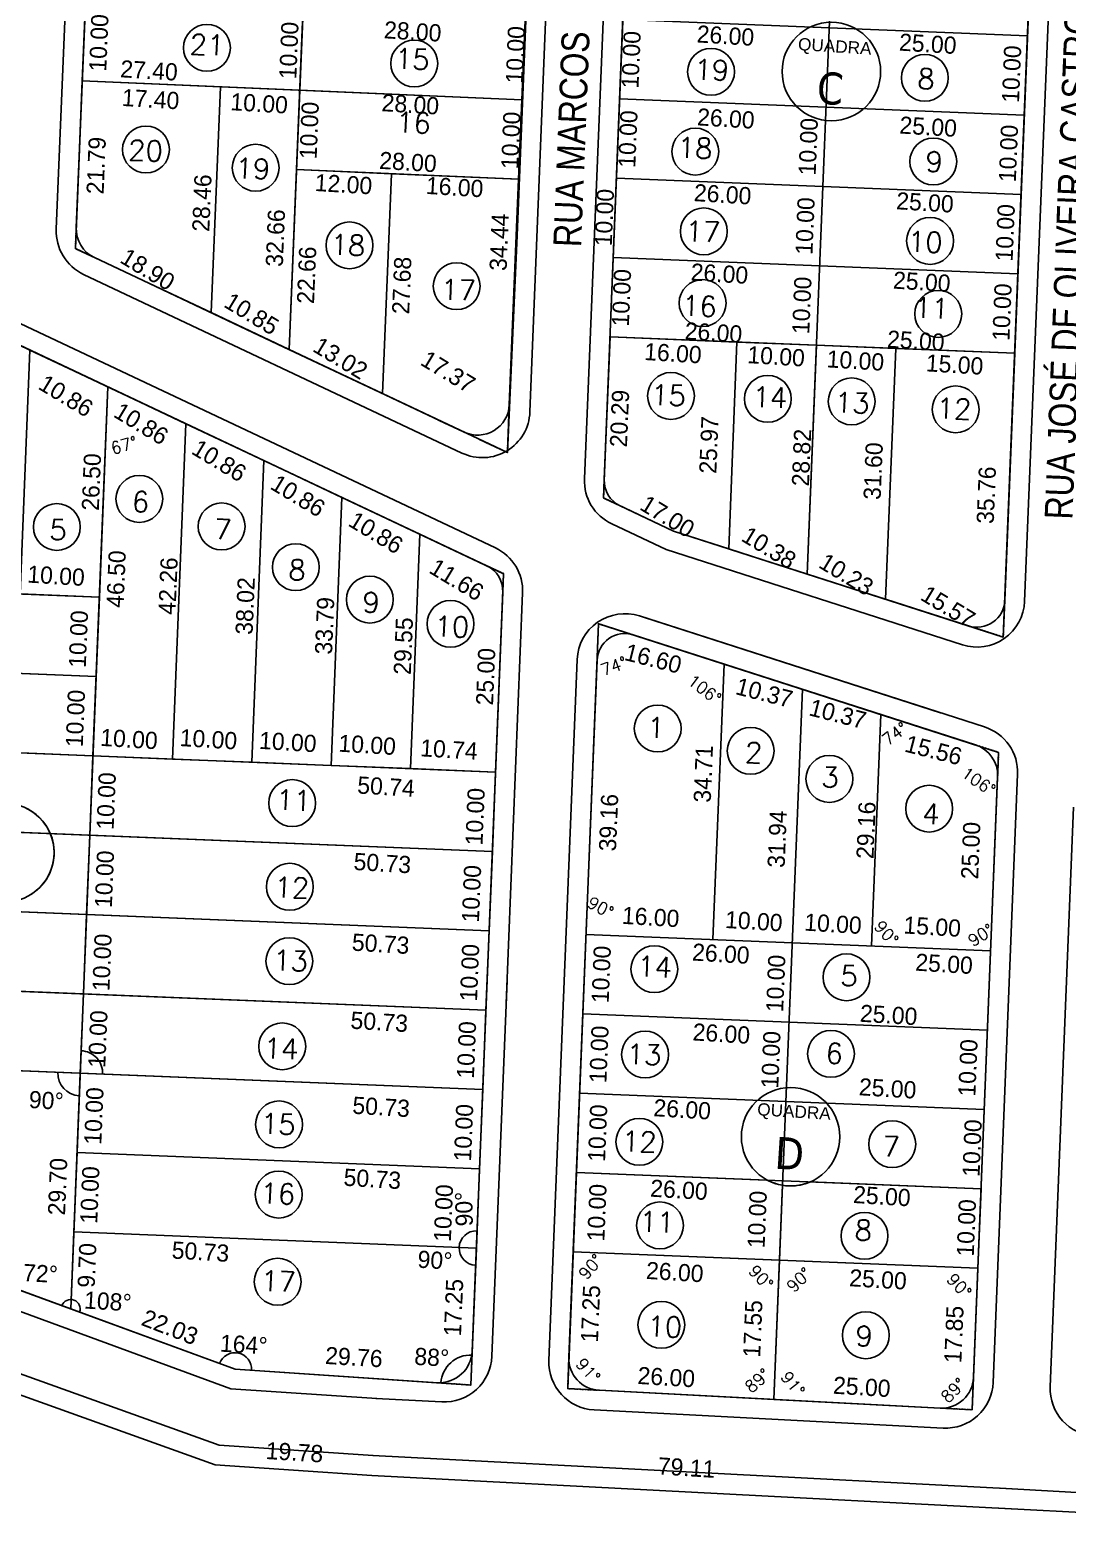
# Model space of a CAD drawing. Header units: millimetres. Extents: x 1794 to 8081, y 409 to 2272.
# Drawn here: x 5217.3 to 5347.9, y 446 to 634.6 of the extents above; entities that cross this region are included whole.
import ezdxf
from ezdxf.enums import TextEntityAlignment as Align

# ---------------------------------------------------------------- set-up
doc = ezdxf.new("R2010")
doc.units = ezdxf.units.MM
doc.linetypes.add('HIDDEN', pattern=[0.375, 0.25, -0.125])
for name, color, linetype in [('03 - CALÇADA', 1, 'Continuous'), ('BOUNDARY A.VERDES', 102, 'Continuous'), ('BOUNDARY LOTES', 2, 'Continuous'), ('boundary quadras', 232, 'Continuous'), ('COT', 8, 'Continuous'), ('Cota', 8, 'Continuous'), ('CURVA_ESQ', 4, 'Continuous'), ('IND_QDª', 6, 'Continuous'), ('LOTE', 2, 'Continuous'), ('NºLOTES', 9, 'Continuous'), ('PROJEÇÃO', 8, 'HIDDEN'), ('QDª', 4, 'Continuous'), ('texto - ruas', 2, 'Continuous')]:
    doc.layers.add(name, color=color, linetype=linetype)
doc.styles.add('arcad1', font='romans.shx')
doc.styles.add('FUTURA', font='')
doc.styles.add('style1', font='tahoma.ttf')
doc.styles.add('T', font='ARIALN.TTF')
doc.styles.get('FUTURA').set_extended_font_data('Futura Lt BT')
doc.dimstyles.new('REGIS', dxfattribs={"dimtxt": 1.5, "dimasz": 0.12, "dimexe": 0, "dimexo": 0, "dimgap": 0, "dimtad": 0, "dimzin": 4, "dimdsep": 46, "dimtxsty": 'arcad1', "dimblk1": 'BOLA', "dimblk2": 'BOLA', "dimsah": 1, "dimcen": 0.12, "dimse1": 1, "dimse2": 1, "dimsd1": 1, "dimsd2": 1, "dimclrd": 256, "dimclre": 8, "dimclrt": 1, "dimadec": 0, "dimazin": 0, "dimtfac": 1.2, "dimtix": 1, "dimtmove": 2, "dimatfit": 3, "dimldrblk": 'BOLA', "dimfxl": 0, "dimfxlon": 1, "dimtvp": 2, "dimtolj": 1, "dimtzin": 4, "dimarcsym": 0})

# ---------------------------------------------------------------- blocks, each defined once
blk = doc.blocks.new('NUM_quadra')
blk.add_circle((0, 0), 0.2)
at = {"insert": (-0.1419, 0.1285), "char_height": 0.05, "width": 0.2663, "attachment_point": 1, "style": 'style1'}
blk.add_mtext('\\fArial|b0|i0|c0|p34;QUADRA', dxfattribs=at)
at = {"style": 'style1'}
blk.add_attdef('00', text='', height=0.18, dxfattribs=at).set_placement((0, -0.1335), align=Align.CENTER)
blk = doc.blocks.new('*D2238')
at = {"layer": 'Defpoints', "color": 0}
for p in [(5288.91, 559.8), (5288.91, 559.8), (5296.09, 553.18), (5339.3, 543.59), (5285.03, 463.46)]:
    blk.add_point(p, dxfattribs=at)
at = {"layer": 'Cota', "color": 1, "insert": (5290.85, 554.46), "char_height": 1.5, "attachment_point": 5, "rotation": 19.9828, "style": 'arcad1'}
blk.add_mtext('\\A1;74°', dxfattribs=at)
blk = doc.blocks.new('BOLA')
for p, q in [((-1, 0), (1, 0)), ((0, -1), (0, 1))]:
    blk.add_line(p, q)
blk.add_circle((0, 0), 0.3)
blk = doc.blocks.new('*D2239')
at = {"layer": 'Defpoints', "color": 0}
for p in [(5288.91, 559.8), (5304.72, 554.71), (5298.81, 552.87), (5339.3, 543.59), (5303.32, 520.02)]:
    blk.add_point(p, dxfattribs=at)
at = {"layer": 'Cota', "color": 1, "insert": (5302.26, 551.52), "char_height": 1.5, "attachment_point": 5, "rotation": 322.4732, "style": 'arcad1'}
blk.add_mtext('\\A1;106°', dxfattribs=at)
blk = doc.blocks.new('*D2240')
at = {"layer": 'Defpoints', "color": 0}
for p in [(5288.91, 559.8), (5287.33, 520.66), (5290.11, 522.12), (5313.31, 519.62), (5285.03, 463.46)]:
    blk.add_point(p, dxfattribs=at)
at = {"layer": 'Cota', "color": 1, "insert": (5289.18, 524.07), "char_height": 1.5, "attachment_point": 5, "rotation": 331.4979, "style": 'arcad1'}
blk.add_mtext('\\A1;90°', dxfattribs=at)
blk = doc.blocks.new('*D2241')
at = {"layer": 'Defpoints', "color": 0}
for p in [(5288.91, 559.8), (5339.3, 543.59), (5339.3, 543.59), (5333.49, 541.78), (5335.96, 460.81)]:
    blk.add_point(p, dxfattribs=at)
at = {"layer": 'Cota', "color": 1, "insert": (5336.77, 539.94), "char_height": 1.5, "attachment_point": 5, "rotation": 325.2761, "style": 'arcad1'}
blk.add_mtext('\\A1;106°', dxfattribs=at)
blk = doc.blocks.new('*D2242')
at = {"layer": 'Defpoints', "color": 0}
for p in [(5288.91, 559.8), (5324.48, 548.36), (5339.3, 543.59), (5326.77, 542.82), (5323.3, 519.22)]:
    blk.add_point(p, dxfattribs=at)
at = {"layer": 'Cota', "color": 1, "insert": (5326.23, 545.93), "char_height": 1.5, "attachment_point": 5, "rotation": 35.8382, "style": 'arcad1'}
blk.add_mtext('\\A1;74°', dxfattribs=at)
blk = doc.blocks.new('*D2243')
at = {"layer": 'Defpoints', "color": 0}
for p in [(5339.3, 543.59), (5313.31, 519.62), (5337.34, 519.21), (5338.29, 518.61), (5335.96, 460.81)]:
    blk.add_point(p, dxfattribs=at)
at = {"layer": 'Cota', "color": 1, "insert": (5337.06, 520.57), "char_height": 1.5, "attachment_point": 5, "rotation": 32.2367, "style": 'arcad1'}
blk.add_mtext('\\A1;90°', dxfattribs=at)
blk = doc.blocks.new('*D2244')
at = {"layer": 'Defpoints', "color": 0}
for p in [(5324.48, 548.36), (5324.38, 520.92), (5313.31, 519.62), (5323.3, 519.22), (5338.29, 518.61)]:
    blk.add_point(p, dxfattribs=at)
at = {"layer": 'Cota', "color": 1, "insert": (5325.17, 520.84), "char_height": 1.5, "attachment_point": 5, "rotation": 311.0962, "style": 'arcad1'}
blk.add_mtext('\\A1;90°', dxfattribs=at)
blk = doc.blocks.new('*D2245')
at = {"layer": 'Defpoints', "color": 0}
for p in [(5285.19, 467.41), (5286.11, 465.16), (5285.03, 463.46), (5285.03, 463.46), (5288.98, 463.26)]:
    blk.add_point(p, dxfattribs=at)
at = {"layer": 'Cota', "color": 1, "insert": (5287.6, 465.75), "char_height": 1.5, "attachment_point": 5, "rotation": 311.6419, "style": 'arcad1'}
blk.add_mtext('\\A1;91°', dxfattribs=at)
blk = doc.blocks.new('*D2246')
at = {"layer": 'Defpoints', "color": 0}
for p in [(5311.7, 479.65), (5288.98, 463.26), (5309.95, 462.78), (5310.99, 462.11), (5310.99, 462.11)]:
    blk.add_point(p, dxfattribs=at)
at = {"layer": 'Cota', "color": 1, "insert": (5308.93, 464.48), "char_height": 1.5, "attachment_point": 5, "rotation": 41.0628, "style": 'arcad1'}
blk.add_mtext('\\A1;89°', dxfattribs=at)
blk = doc.blocks.new('*D2247')
at = {"layer": 'Defpoints', "color": 0}
for p in [(5311.7, 479.65), (5310.99, 462.11), (5310.99, 462.11), (5311.93, 463.58), (5331.92, 461.02)]:
    blk.add_point(p, dxfattribs=at)
at = {"layer": 'Cota', "color": 1, "insert": (5313.39, 464.06), "char_height": 1.5, "attachment_point": 5, "rotation": 309.1806, "style": 'arcad1'}
blk.add_mtext('\\A1;91°', dxfattribs=at)
blk = doc.blocks.new('*D2248')
at = {"layer": 'Defpoints', "color": 0}
for p in [(5311.7, 479.65), (5311.7, 479.65), (5336.68, 478.64), (5314.46, 474.39), (5310.99, 462.11)]:
    blk.add_point(p, dxfattribs=at)
at = {"layer": 'Cota', "color": 1, "insert": (5314.16, 477.17), "char_height": 1.5, "attachment_point": 5, "rotation": 44.7302, "style": 'arcad1'}
blk.add_mtext('\\A1;90°', dxfattribs=at)
blk = doc.blocks.new('*D2249')
at = {"layer": 'Defpoints', "color": 0}
for p in [(5285.72, 480.7), (5311.7, 479.65), (5311.7, 479.65), (5306.72, 477.04), (5310.99, 462.11)]:
    blk.add_point(p, dxfattribs=at)
at = {"layer": 'Cota', "color": 1, "insert": (5309.37, 477.47), "char_height": 1.5, "attachment_point": 5, "rotation": 312.9822, "style": 'arcad1'}
blk.add_mtext('\\A1;90°', dxfattribs=at)
blk = doc.blocks.new('*D2250')
at = {"layer": 'Defpoints', "color": 0}
for p in [(5311.7, 479.65), (5336.68, 478.64), (5336.68, 478.64), (5331.72, 476.04), (5336.12, 464.85)]:
    blk.add_point(p, dxfattribs=at)
at = {"layer": 'Cota', "color": 1, "insert": (5334.34, 476.43), "char_height": 1.5, "attachment_point": 5, "rotation": 313.3483, "style": 'arcad1'}
blk.add_mtext('\\A1;90°', dxfattribs=at)
blk = doc.blocks.new('*D2251')
at = {"layer": 'Defpoints', "color": 0}
for p in [(5336.12, 464.85), (5331.92, 461.02), (5335.41, 461.86), (5335.96, 460.81), (5335.96, 460.81)]:
    blk.add_point(p, dxfattribs=at)
at = {"layer": 'Cota', "color": 1, "insert": (5333.59, 463.25), "char_height": 1.5, "attachment_point": 5, "rotation": 44.1858, "style": 'arcad1'}
blk.add_mtext('\\A1;89°', dxfattribs=at)
blk = doc.blocks.new('*D2256')
at = {"layer": 'Defpoints', "color": 0}
for p in [(5285.72, 480.7), (5285.72, 480.7), (5311.7, 479.65), (5288.11, 476.15), (5285.19, 467.41)]:
    blk.add_point(p, dxfattribs=at)
at = {"layer": 'Cota', "color": 1, "insert": (5287.92, 478.81), "char_height": 1.5, "attachment_point": 5, "rotation": 49.4146, "style": 'arcad1'}
blk.add_mtext('\\A1;90°', dxfattribs=at)
blk = doc.blocks.new('*D2257')
at = {"layer": 'Defpoints', "color": 0}
for p in [(5177.3, 613.16), (5227.12, 589.62), (5232.51, 583.73), (5276.95, 566.09), (5225.25, 543.15)]:
    blk.add_point(p, dxfattribs=at)
at = {"layer": 'Cota', "color": 1, "insert": (5229.16, 582.27), "char_height": 1.5, "attachment_point": 5, "rotation": 15.4553, "style": 'arcad1'}
blk.add_mtext('\\A1;67°', dxfattribs=at)
blk = doc.blocks.new('*D2221')
at = {"layer": 'Defpoints', "color": 0}
for p in [(5318.58, 703.91), (5351.89, 702.69), (5357.04, 699.45), (5651.67, 691.69), (5341.6, 447.38)]:
    blk.add_point(p, dxfattribs=at)
at = {"layer": 'Cota', "color": 1, "insert": (5354.39, 699.93), "char_height": 1.5, "attachment_point": 5, "rotation": 42.1799, "style": 'arcad1'}
blk.add_mtext('\\A1;90°', dxfattribs=at)
blk = doc.blocks.new('*D2222')
at = {"layer": 'Defpoints', "color": 0}
for p in [(5318.58, 703.91), (5351.89, 702.69), (5348.59, 697.47), (5651.67, 691.69), (5341.6, 447.38)]:
    blk.add_point(p, dxfattribs=at)
at = {"layer": 'Cota', "color": 1, "insert": (5348.67, 700.65), "char_height": 1.5, "attachment_point": 5, "rotation": 302.3666, "style": 'arcad1'}
blk.add_mtext('\\A1;90°', dxfattribs=at)
blk = doc.blocks.new('*D2224')
at = {"layer": 'Defpoints', "color": 0}
for p in [(5255.36, 706.46), (5288.66, 705.24), (5293.82, 702), (5588.44, 694.24), (5278.38, 449.93)]:
    blk.add_point(p, dxfattribs=at)
at = {"layer": 'Cota', "color": 1, "insert": (5291.17, 702.47), "char_height": 1.5, "attachment_point": 5, "rotation": 42.1799, "style": 'arcad1'}
blk.add_mtext('\\A1;90°', dxfattribs=at)

msp = doc.modelspace()

# ---------------------------------------------------------------- linework, layer by layer
at = {"color": 6}
for p, q in [((5217.784, 535.995, 1), (5216.945, 536.504, 1)), ((5218.441, 535.451, 1), (5217.784, 535.995, 1)), ((5218.983, 534.863, 1), (5218.441, 535.451, 1)), ((5219.45, 534.202, 1), (5218.983, 534.863, 1)), ((5219.744, 533.663, 1), (5219.45, 534.202, 1)), ((5220.091, 532.78, 1), (5219.744, 533.663, 1)), ((5220.269, 532.041, 1), (5220.091, 532.78, 1)), ((5220.359, 531.204, 1), (5220.269, 532.041, 1)), ((5220.158, 529.381, 1), (5220.351, 530.568, 1)), ((5220.351, 530.568, 1), (5220.359, 531.204, 1)), ((5219.341, 527.551, 1), (5219.807, 528.396, 1)), ((5219.807, 528.396, 1), (5220.158, 529.381, 1)), ((5217.691, 525.863, 1), (5218.237, 526.288, 1)), ((5218.237, 526.288, 1), (5218.923, 526.989, 1)), ((5218.923, 526.989, 1), (5219.341, 527.551, 1)), ((5217.137, 525.522, 1), (5217.691, 525.863, 1))]:
    msp.add_line(p, q, dxfattribs=at)
msp.add_circle((5214.163, 530.962, 1), 6.201)
at = {"layer": '03 - CALÇADA', "linetype": 'Continuous'}
for p, q in [((5220.63, 609.46), (5227.278, 770.519)), ((5286.576, 742.874), (5280.275, 586.465)), ((5291.908, 695.501), (5287.141, 578.043)), ((5347.862, 693.246), (5342.565, 562.61)), ((5271.718, 581.281), (5224.062, 603.787)), ((5297.447, 569.13), (5290.574, 572.376)), ((5297.447, 569.13), (5334.733, 557.139)), ((5279.357, 563.674), (5277.273, 511.955)), ((5294.692, 560.562), (5331.978, 548.572)), ((5341.688, 540.833), (5338.603, 464.244)), ((5348.726, 536.674), (5345.787, 463.704)), ((5277.39, 514.847), (5275.484, 467.535)), ((5242.621, 463.443), (5173.778, 488.673)), ((5241.133, 456.327), (5213.887, 466.121)), ((5261.013, 462.209), (5242.621, 463.443)), ((5260.869, 462.218), (5269.176, 461.785)), ((5288.352, 460.785), (5332.295, 458.494)), ((5260.531, 455.025), (5241.133, 456.327))]:
    msp.add_line(p, q, dxfattribs=at)
at = {"layer": '03 - CALÇADA'}
for p, q in [((5183.428, 613.024), (5275.924, 569.341)), ((5294.057, 560.766), (5337.53, 546.786)), ((5282.669, 467.018), (5286.225, 555.296)), ((5260.494, 455.027), (5341.013, 450.83)), ((5339.476, 450.91), (5383.46, 448.528))]:
    msp.add_line(p, q, dxfattribs=at)
at = {"layer": '03 - CALÇADA', "linetype": 'Continuous'}
for centre, start, end in [((5226.625, 609.212), 177.63641, 244.72034), ((5274.28, 586.706), 244.72034, 357.69311), ((5293.137, 577.801), 177.69311, 244.72034), ((5336.57, 562.851), 252.17319, 357.69311), ((5269.489, 467.776), 267.01571, 357.69311), ((5332.607, 464.486), 267.01571, 357.69311), ((5351.782, 463.463), 177.69311, 266.90021)]:
    msp.add_arc(centre, 6, start, end, dxfattribs=at)
at = {"layer": '03 - CALÇADA'}
for centre, start, end in [((5273.362, 563.916), 357.69311, 64.72034), ((5292.22, 555.054), 72.17319, 177.69311), ((5335.693, 541.074), 357.69311, 72.17319), ((5288.664, 466.777), 177.69311, 267.01571)]:
    msp.add_arc(centre, 6, start, end, dxfattribs=at)
at = {"layer": 'BOUNDARY A.VERDES'}
for p, q in [((5240.617, 453.856), (5213.041, 463.768)), ((5260.364, 452.531), (5240.617, 453.856)), ((5260.364, 452.531), (5340.883, 448.333)), ((5339.34, 448.414), (5383.325, 446.032))]:
    msp.add_line(p, q, dxfattribs=at)
at = {"layer": 'BOUNDARY LOTES'}
for points in [[(5251.699, 637.026), (5224.316, 638.152), (5224.064, 632.048), (5223.904, 628.161), (5251.286, 626.969)], [(5279.67, 635.744), (5251.699, 637.026), (5251.286, 626.969), (5279.259, 625.753)], [(5241.295, 627.404), (5223.904, 628.157), (5223.032, 607.038), (5231.59, 602.997), (5240.125, 598.966)], [(5251.286, 626.969), (5241.295, 627.404), (5240.125, 598.966), (5243.793, 597.234), (5249.943, 594.329), (5249.943, 594.329)], [(5279.259, 625.753), (5251.286, 626.969), (5250.875, 616.981), (5278.848, 615.761)], [(5262.862, 616.427), (5250.875, 616.981), (5249.943, 594.329), (5261.725, 588.765)], [(5306.35, 595.258), (5290.363, 595.902), (5289.639, 577.942), (5289.546, 575.626), (5291.642, 574.636), (5298.368, 571.46), (5305.301, 569.23)], [(5227.124, 589.623), (5217.302, 594.261), (5216.065, 563.54), (5226.057, 563.137)], [(5316.342, 594.855), (5306.35, 595.258), (5305.301, 569.23), (5315.182, 566.053)], [(5326.334, 594.453), (5316.342, 594.855), (5315.182, 566.053), (5325.062, 562.876)], [(5341.322, 593.849), (5326.334, 594.453), (5325.062, 562.876), (5335.499, 559.519), (5339.882, 558.11), (5340.067, 562.71)], [(5236.945, 584.985), (5227.124, 589.623), (5225.252, 543.153), (5235.244, 542.751)], [(5246.766, 580.347), (5236.945, 584.985), (5235.244, 542.751), (5245.235, 542.348)], [(5256.588, 575.708), (5246.766, 580.347), (5245.235, 542.348), (5255.227, 541.946)], [(5266.409, 571.07), (5256.588, 575.708), (5255.227, 541.946), (5265.219, 541.543)], [(5266.409, 571.07), (5276.952, 566.091), (5275.946, 541.111), (5265.219, 541.543)], [(5226.057, 563.137), (5175.315, 565.181), (5174.903, 555.19), (5225.654, 553.145)], [(5225.654, 553.145), (5174.903, 555.19), (5174.49, 545.198), (5225.252, 543.153)], [(5225.252, 543.153), (5174.49, 545.198), (5174.078, 535.207), (5224.849, 533.162)], [(5275.946, 541.111), (5225.252, 543.153), (5224.849, 533.162), (5275.543, 531.119)], [(5224.849, 533.162), (5174.078, 535.207), (5173.666, 525.215), (5224.447, 523.17)], [(5275.543, 531.119), (5224.849, 533.162), (5224.447, 523.17), (5275.141, 521.127)], [(5224.447, 523.17), (5173.666, 525.215), (5173.253, 515.224), (5224.044, 513.178)], [(5275.141, 521.127), (5224.447, 523.17), (5224.044, 513.178), (5274.738, 511.136)], [(5224.044, 513.178), (5173.253, 515.224), (5172.841, 505.232), (5223.642, 503.186)], [(5274.738, 511.136), (5224.044, 513.178), (5223.642, 503.186), (5274.336, 501.144)], [(5223.642, 503.186), (5172.841, 505.232), (5172.291, 491.905), (5222.446, 473.505)], [(5274.336, 501.144), (5223.642, 503.186), (5223.239, 493.194), (5273.933, 491.152)], [(5273.933, 491.152), (5223.239, 493.194), (5222.837, 483.202), (5273.531, 481.16)], [(5272.836, 463.921), (5273.531, 481.16), (5222.837, 483.202), (5222.446, 473.505), (5243.137, 465.914)], [(5311.701, 479.651), (5285.722, 480.697), (5285.187, 467.411), (5285.028, 463.462), (5288.975, 463.256), (5310.994, 462.108)], [(5336.681, 478.644), (5311.701, 479.651), (5310.994, 462.108), (5331.92, 461.017), (5335.962, 460.806), (5336.125, 464.851)]]:
    msp.add_lwpolyline(points, close=True, dxfattribs=at)
for points in [[(5278.848, 615.761), (5262.862, 616.427), (5261.725, 588.765), (5277.433, 581.347, 0.012178), (5277.433, 581.347), (5277.681, 587.376)], [(5312.081, 489.074, -0.0815353), (5310.178, 489.72), (5286.124, 490.689), (5285.722, 480.697), (5311.701, 479.651)], [(5337.083, 488.636), (5315.569, 489.503, -0.1446641), (5312.081, 489.074), (5311.701, 479.651), (5336.681, 478.644)]]:
    msp.add_lwpolyline(points, format="xyb", close=True, dxfattribs=at)
at = {"layer": 'boundary quadras'}
for points in [[(5228.853, 748.059), (5228.625, 742.553), (5228.023, 728.99), (5227.837, 723.445), (5227.387, 712.544), (5227.145, 706.688), (5225.793, 672.132), (5224.353, 639.036), (5224.064, 632.048), (5223.032, 607.038), (5231.59, 602.997), (5243.793, 597.234), (5249.286, 594.64), (5259.889, 589.632), (5277.433, 581.347), (5278.669, 608.702), (5280.43, 652.435), (5281.486, 678.631), (5284.19, 745.654), (5273.448, 764.871), (5269.334, 772.235), (5229.92, 773.918), (5229.561, 765.22)], [(5276.952, 566.091), (5272.836, 463.921), (5243.137, 465.914), (5172.291, 491.905), (5177.295, 613.155)]]:
    msp.add_lwpolyline(points, close=True, dxfattribs=at)
for points in [[(5294.512, 698.898), (5289.546, 575.626), (5298.368, 571.46), (5339.882, 558.11), (5345.471, 696.846), (5294.512, 698.898)], [(5339.297, 543.592), (5335.962, 460.806), (5285.028, 463.462), (5288.908, 559.796), (5339.297, 543.592)]]:
    msp.add_lwpolyline(points, dxfattribs=at)
at = {"layer": 'COT'}
for p, q in [((5262.862, 616.427), (5278.954, 615.779)), ((5323.303, 519.216), (5324.477, 548.358))]:
    msp.add_line(p, q, dxfattribs=at)
msp.add_lwpolyline([(5222.837, 483.202), (5273.531, 481.16), (5272.836, 463.921), (5243.137, 465.914), (5222.446, 473.505), (5222.837, 483.202)], dxfattribs=at)
at = {"layer": 'Cota'}
msp.add_line((5240.125, 598.966), (5249.943, 594.329), dxfattribs=at)
for centre in [(5239.598, 632.312, -191), (5265.708, 630.35, -191), (5303.082, 629.3), (5330.001, 628.539), (5231.921, 619.504, -191), (5301.103, 619.245), (5331.068, 617.993), (5245.734, 617.217, -191), (5302.167, 609.201), (5330.665, 608.001), (5257.561, 607.445, -191), (5271.048, 602.302, -191), (5302.021, 600.175), (5331.693, 598.806), (5298.036, 588.479), (5310.226, 588.117), (5320.791, 587.789), (5333.884, 586.789), (5231.085, 575.509, 86), (5220.701, 571.976, 86), (5241.45, 572.044, 86), (5250.788, 566.919, 86), (5260.121, 562.829, 86), (5270.277, 559.777, 86), (5296.368, 546.599, 86), (5308.07, 543.778, 86), (5317.983, 540.247, 86), (5250.341, 537.203, 88), (5330.548, 536.496, 86), (5250.032, 526.666, 88), (5249.975, 517.291, 88), (5295.944, 516.287, 86), (5320.136, 515.268, 86), (5249.083, 506.567, 88), (5294.777, 505.542, 86), (5318.187, 505.626, 86), (5248.684, 496.739), (5294.049, 494.537, 86), (5325.9, 494.25, 86), (5248.642, 487.902), (5296.653, 484.023, 86), (5322.406, 482.708, 86), (5248.511, 476.929), (5296.826, 471.502, 86), (5322.578, 470.187, 86)]:
    msp.add_circle(centre, 2.951, dxfattribs=at)
for centre, radius, start, end in [((5223.642, 503.186), 2.831, 357.69311, 87.69311), ((5223.642, 503.186), 2.831, 177.69311, 267.69311), ((5273.531, 481.16), 2.169, 87.69311, 267.69311), ((5222.446, 473.505), 1.188, 339.8539, 159.8539), ((5243.137, 465.914), 2.073, 356.16093, 159.8539), ((5272.836, 463.921), 3.78, 87.69311, 176.16093)]:
    msp.add_arc(centre, radius, start, end, dxfattribs=at)
at = {"layer": 'CURVA_ESQ'}
for centre, radius, start, end in [((5227.138, 609.523), 4, 177.63641, 244.72034), ((5227.138, 609.523), 4, 177.63641, 244.72034), ((5273.684, 587.541), 4, 244.72034, 357.64506), ((5293.137, 577.801), 3.5, 177.69311, 244.72034), ((5273.362, 563.916), 3.5, 357.69311, 64.72034), ((5336.57, 562.851), 3.5, 252.17319, 357.69311), ((5292.22, 555.054), 3.5, 72.17319, 177.69311), ((5335.178, 540.715), 4, 357.69311, 72.17319), ((5268.818, 468.391), 4.196, 268.89422, 356.58136), ((5289.184, 467.25), 4, 177.69311, 267.01571), ((5332.128, 465.012), 4, 267.01571, 357.69311)]:
    msp.add_arc(centre, radius, start, end, dxfattribs=at)
at = {"layer": 'LOTE'}
for p, q in [((5249.943, 594.329), (5257.281, 772.75)), ((5320.491, 697.852), (5315.182, 566.053)), ((5342.932, 633.817), (5291.973, 635.87)), ((5279.259, 625.753), (5223.904, 628.161)), ((5240.125, 598.966), (5241.295, 627.404)), ((5342.529, 623.825), (5291.571, 625.878)), ((5278.848, 615.761), (5250.875, 616.978)), ((5261.725, 588.765), (5262.863, 616.456)), ((5342.127, 613.833), (5291.168, 615.886)), ((5341.724, 603.841), (5290.765, 605.894)), ((5341.322, 593.849), (5290.363, 595.902)), ((5306.35, 595.258), (5305.301, 569.23)), ((5326.334, 594.453), (5325.062, 562.876)), ((5227.124, 589.623), (5222.446, 473.505)), ((5236.945, 584.985), (5235.244, 542.751)), ((5246.766, 580.347), (5245.235, 542.348)), ((5256.588, 575.708), (5255.227, 541.946)), ((5266.409, 571.07), (5265.219, 541.543)), ((5226.057, 563.137), (5175.315, 565.181)), ((5225.654, 553.145), (5174.903, 555.19)), ((5303.319, 520.021), (5304.717, 554.712)), ((5310.994, 462.108), (5314.597, 551.535)), ((5323.303, 519.216), (5324.477, 548.358)), ((5225.252, 543.153), (5174.49, 545.198)), ((5275.946, 541.111), (5225.252, 543.153)), ((5275.543, 531.119), (5174.078, 535.207)), ((5275.141, 521.127), (5173.666, 525.215)), ((5338.291, 518.612), (5287.332, 520.665)), ((5274.738, 511.136), (5173.253, 515.224)), ((5337.888, 508.62), (5286.93, 510.673)), ((5274.336, 501.144), (5172.841, 505.232)), ((5337.486, 498.628), (5286.527, 500.681)), ((5273.933, 491.152), (5223.239, 493.194)), ((5337.083, 488.636), (5286.124, 490.689)), ((5273.531, 481.16), (5222.837, 483.202)), ((5336.681, 478.644), (5285.722, 480.697))]:
    msp.add_line(p, q, dxfattribs=at)
at = {"layer": 'PROJEÇÃO', "ltscale": 0.2}
for p, q in [((5223.032, 607.038), (5223.141, 609.688)), ((5225.43, 605.906), (5223.032, 607.038)), ((5277.433, 581.347), (5277.681, 587.376)), ((5277.433, 581.347), (5268.378, 585.623)), ((5289.639, 577.942), (5289.546, 575.626)), ((5291.642, 574.636), (5289.546, 575.626)), ((5274.856, 567.081), (5276.952, 566.091)), ((5276.952, 566.091), (5276.859, 563.775)), ((5340.067, 562.71), (5339.882, 558.11)), ((5288.723, 555.195), (5288.908, 559.796)), ((5288.908, 559.796), (5293.292, 558.386)), ((5335.499, 559.519), (5339.882, 558.11)), ((5336.402, 544.523), (5339.297, 543.592)), ((5339.297, 543.592), (5339.175, 540.554)), ((5273.006, 468.141), (5272.836, 463.921)), ((5285.028, 463.462), (5285.187, 467.411)), ((5272.836, 463.921), (5268.737, 464.196)), ((5336.125, 464.851), (5335.962, 460.806)), ((5285.028, 463.462), (5288.975, 463.256)), ((5331.92, 461.017), (5335.962, 460.806))]:
    msp.add_line(p, q, dxfattribs=at)
at = {"layer": 'QDª'}
for p, q in [((5223.141, 609.688), (5229.92, 773.918)), ((5277.681, 587.376), (5284.19, 745.654)), ((5294.106, 688.827), (5289.639, 577.942)), ((5345.065, 686.774), (5340.067, 562.71)), ((5183.041, 610.442), (5274.856, 567.081)), ((5271.976, 583.924), (5225.43, 605.906)), ((5298.368, 571.46), (5291.642, 574.636)), ((5298.368, 571.46), (5335.499, 559.519)), ((5276.859, 563.775), (5273.006, 468.141)), ((5293.292, 558.386), (5336.402, 544.523)), ((5285.187, 467.411), (5288.723, 555.195)), ((5339.175, 540.554), (5336.125, 464.851)), ((5243.137, 465.914), (5175.007, 490.909)), ((5268.737, 464.196), (5243.137, 465.914)), ((5288.975, 463.256), (5331.92, 461.017))]:
    msp.add_line(p, q, dxfattribs=at)

# ---------------------------------------------------------------- block references
at = {"layer": 'IND_QDª'}
ref = msp.add_blockref('NUM_quadra', (5318.231, 629.327), dxfattribs=dict(at, xscale=31.00393700788869, yscale=31.0039370078598, zscale=31.00393700787401, rotation=356.3543074208984))
ref.add_attrib('00', 'C', dxfattribs={"layer": '0', "color": 3, "height": 4.031, "rotation": 356.35431, "style": 'style1'}).set_placement((5317.968, 625.198), align=Align.CENTER)
ref = msp.add_blockref('NUM_quadra', (5313.098, 495.19), dxfattribs=dict(at, xscale=31.00393700788869, yscale=31.0039370078598, zscale=31.00393700787401, rotation=356.3543074208984))
ref.add_attrib('00', 'D', dxfattribs={"layer": '0', "color": 3, "height": 4.031, "rotation": 356.35431, "style": 'style1'}).set_placement((5312.835, 491.061), align=Align.CENTER)

# ---------------------------------------------------------------- texts
at = {"layer": 'Cota', "color": 1, "style": 'FUTURA'}
for s, rotation, p in [('10.86', 328.858, (5218.215, 589.441)), ('10.86', 328.858, (5227.69, 585.933)), ('10.86', 328.858, (5237.507, 581.286)), ('26.50', 87.63641, (5225.98, 573.985, 181)), ('10.86', 328.858, (5247.428, 576.86)), ('10.86', 328.858, (5257.244, 572.209)), ('46.50', 87.63641, (5229.095, 561.76, 87)), ('42.26', 87.63641, (5235.635, 560.884)), ('11.66', 328.858, (5267.417, 566.291)), ('10.00', 356.4911, (5216.933, 564.981)), ('38.02', 87.63641, (5245.345, 558.372)), ('33.79', 87.63641, (5255.351, 555.883)), ('10.00', 87.63641, (5224.339, 554.201)), ('29.55', 87.63641, (5265.264, 553.327)), ('25.00', 87.63641, (5275.626, 549.472)), ('10.00', 87.63641, (5223.959, 544.208)), ('10.00', 356.4911, (5226.118, 544.417)), ('10.00', 356.4911, (5236.125, 544.392)), ('10.00', 356.4911, (5246.119, 544.042)), ('10.00', 356.4911, (5256.113, 543.689)), ('10.74', 356.4911, (5266.414, 543.103)), ('10.00', 87.63641, (5227.846, 533.814)), ('50.74', 356.4911, (5258.486, 538.422, -87)), ('10.00', 87.63641, (5274.299, 531.846)), ('10.00', 87.63641, (5227.623, 523.963)), ('50.73', 356.4911, (5258.023, 528.792, 88)), ('10.00', 87.63641, (5273.849, 522.132)), ('10.00', 87.63641, (5227.317, 513.488, 92)), ('50.73', 356.4911, (5257.805, 518.632, -97)), ('10.00', 87.63641, (5273.607, 512.194)), ('10.00', 87.63641, (5226.793, 503.84)), ('50.73', 356.4911, (5257.635, 508.801)), ('10.00', 87.63641, (5273.213, 502.465)), ('90°', 356.4911, (5217.122, 498.82)), ('10.00', 87.63641, (5226.295, 494.15)), ('50.73', 356.4911, (5257.872, 498.092, 92)), ('10.00', 87.63641, (5272.854, 492.04)), ('29.70', 87.63641, (5221.727, 485.247)), ('10.00', 87.63641, (5225.782, 484.201)), ('50.73', 356.4911, (5256.763, 489.028)), ('10.00', 87.63641, (5270.313, 481.923)), ('90°', 91.33496, (5273.095, 483.923, -94)), ('9.70', 87.63641, (5225.457, 476.133)), ('50.73', 356.4911, (5235.12, 479.86, 382)), ('90°', 356.4911, (5266.074, 478.705, 191)), ('72°', 356.4911, (5216.392, 477.023, 191)), ('17.25', 87.63641, (5271.59, 470.016)), ('108°', 356.4911, (5224.082, 473.559)), ('22.03', 338.78176, (5231.192, 471.513)), ('164°', 356.4911, (5241.194, 468.131)), ('29.76', 356.4911, (5254.439, 466.581)), ('88°', 356.4911, (5265.666, 466.48))]:
    msp.add_text(s, height=2.16, rotation=rotation, dxfattribs=at).set_placement(p)
at = {"layer": 'Cota', "color": 1, "char_height": 2.16, "attachment_point": 5, "style": 'FUTURA'}
for s, insert, rotation in [('\\A1;10.00', (5226.001, 632.94), 87.63641), ('\\A1;10.00', (5249.936, 631.98), 87.63641), ('\\A1;28.00', (5265.519, 634.367), 356.4911), ('\\A1;10.00', (5278.462, 631.44), 87.63641), ('\\A1;10.00', (5293.025, 630.823), 87.63641), ('\\A1;26.00', (5304.902, 633.843), 356.4911), ('\\A1;25.00', (5330.381, 632.816), 356.4911), ('\\A1;10.00', (5340.944, 629.008), 87.63641), ('\\A1;27.40', (5232.314, 629.455, -191), 356.4911), ('\\A1;17.40', (5232.513, 625.846), 356.4911), ('\\A1;10.00', (5246.181, 625.311), 356.4911), ('\\A1;28.00', (5265.224, 625.188), 356.4911), ('\\A1;10.00', (5252.494, 621.912), 87.63641), ('\\A1;10.00', (5277.887, 620.667), 87.63641), ('\\A1;10.00', (5292.622, 620.831), 87.63641), ('\\A1;26.00', (5304.953, 623.402), 356.4911), ('\\A1;10.00', (5315.336, 619.874), 87.63641), ('\\A1;25.00', (5330.433, 622.375), 356.4911), ('\\A1;10.00', (5340.542, 619.016), 87.63641), ('\\A1;21.79', (5225.67, 617.486), 87.63641), ('\\A1;28.00', (5264.926, 617.926), 356.4911), ('\\A1;28.46', (5238.978, 612.774), 87.63641), ('\\A1;12.00', (5256.804, 615.136), 356.4911), ('\\A1;16.00', (5270.801, 614.768), 356.4911), ('\\A1;26.00', (5304.548, 613.861), 356.4911), ('\\A1;10.00', (5289.659, 610.942), 87.63641), ('\\A1;10.00', (5314.933, 609.882), 87.63641), ('\\A1;25.00', (5330.028, 612.835), 356.4911), ('\\A1;32.66', (5248.235, 608.369), 87.63641), ('\\A1;34.44', (5276.419, 607.843, -191), 87.63641), ('\\A1;10.00', (5340.139, 609.024), 87.63641), ('\\A1;22.66', (5252.168, 603.69), 87.63641), ('\\A1;18.90', (5232.146, 604.407), 328.858), ('\\A1;27.68', (5264.145, 602.394), 87.63641), ('\\A1;10.00', (5291.817, 600.847), 87.63641), ('\\A1;26.00', (5304.146, 603.869), 356.4911), ('\\A1;10.00', (5314.531, 599.89), 87.63641), ('\\A1;25.00', (5329.625, 602.843), 356.4911), ('\\A1;10.00', (5339.737, 599.032), 87.63641), ('\\A1;10.85', (5245.233, 598.815), 328.858), ('\\A1;26.00', (5303.396, 596.448), 356.4911), ('\\A1;25.00', (5328.875, 595.422), 356.4911), ('\\A1;13.02', (5256.42, 593.224), 328.858), ('\\A1;17.37', (5269.978, 591.516), 328.858), ('\\A1;16.00', (5298.287, 593.851), 356.4911), ('\\A1;10.00', (5311.281, 593.457), 356.4911), ('\\A1;10.00', (5321.268, 592.926), 356.4911), ('\\A1;15.00', (5333.758, 592.423), 356.4911), ('\\A1;20.29', (5291.571, 585.635), 87.63641), ('\\A1;25.97', (5302.826, 582.301), 87.63641), ('\\A1;28.82', (5314.492, 580.714), 87.63641), ('\\A1;31.60', (5323.514, 579.015), 87.63641), ('\\A1;35.76', (5337.757, 575.988), 87.63641), ('\\A1;17.00', (5297.596, 573.301), 328.858), ('\\A1;10.38', (5310.389, 569.359), 328.858), ('\\A1;10.23', (5320.127, 566.004), 328.858), ('\\A1;15.57', (5332.936, 561.937), 328.858), ('\\A1;16.60', (5295.798, 555.392), 345.81799), ('\\A1;10.37', (5309.79, 551.092), 345.81799), ('\\A1;10.37', (5319.047, 548.424), 345.81799), ('\\A1;15.56', (5331.1, 543.864), 345.81799), ('\\A1;34.71', (5302.121, 540.881), 87.63641), ('\\A1;39.16', (5290.195, 534.747), 87.63641), ('\\A1;31.94', (5311.426, 532.671), 87.63641), ('\\A1;29.16', (5322.618, 533.778), 87.63641), ('\\A1;25.00', (5335.796, 531.223), 87.63641), ('\\A1;16.00', (5295.484, 522.847), 356.4911), ('\\A1;10.00', (5308.474, 522.323), 356.4911), ('\\A1;10.00', (5318.443, 521.994), 356.4911), ('\\A1;15.00', (5330.939, 521.633), 356.4911), ('\\A1;10.00', (5289.271, 515.63), 87.63641), ('\\A1;26.00', (5304.322, 518.227), 356.4911), ('\\A1;10.00', (5311.242, 514.491), 87.63641), ('\\A1;25.00', (5332.432, 516.951), 356.4911), ('\\A1;25.00', (5325.454, 510.516), 356.4911), ('\\A1;10.00', (5288.983, 505.564), 87.63641), ('\\A1;26.00', (5304.388, 508.165), 356.4911), ('\\A1;10.00', (5310.628, 504.887), 87.63641), ('\\A1;10.00', (5335.445, 503.858), 87.63641), ('\\A1;25.00', (5325.326, 501.258), 356.4911), ('\\A1;26.00', (5299.455, 498.624), 356.4911), ('\\A1;10.00', (5288.815, 495.641), 87.63641), ('\\A1;10.00', (5335.975, 493.761), 87.63641), ('\\A1;10.00', (5288.725, 485.631), 87.63641), ('\\A1;26.00', (5299.046, 488.49), 356.4911), ('\\A1;25.00', (5324.6, 487.693), 356.4911), ('\\A1;10.00', (5308.905, 484.767), 87.63641), ('\\A1;10.00', (5335.244, 483.706), 87.63641), ('\\A1;26.00', (5298.521, 478.132), 356.4911), ('\\A1;25.00', (5324.113, 477.209), 356.4911), ('\\A1;17.25', (5287.922, 472.888), 87.63641), ('\\A1;17.55', (5308.35, 471), 87.63641), ('\\A1;17.85', (5333.683, 470.285), 87.63641), ('\\A1;26.00', (5297.455, 464.904), 356.4911), ('\\A1;25.00', (5322.069, 463.673), 356.4911), ('\\A1;19.78', (5250.629, 455.448), 356.4911), ('\\A1;79.11', (5300.002, 453.506), 356.4911)]:
    msp.add_mtext(s, dxfattribs=dict(at, insert=insert, rotation=rotation))
at = {"layer": 'NºLOTES', "style": 'arcad1'}
for s, p in [('21', (5239.628, 632.702)), ('15', (5265.458, 630.908)), ('19', (5303.175, 629.538)), ('8', (5330.157, 628.414)), ('16', (5265.611, 622.884)), ('20', (5231.877, 619.373)), ('18', (5301.071, 619.714)), ('19', (5245.388, 617.116)), ('9', (5331.187, 617.971)), ('17', (5302.052, 609.18)), ('10', (5330.064, 607.87)), ('18', (5257.358, 607.48)), ('17', (5271.264, 601.839)), ('16', (5301.618, 599.792)), ('11', (5330.832, 599.538)), ('15', (5297.726, 588.565)), ('14', (5310.495, 588.321)), ('13', (5320.858, 587.612)), ('12', (5333.686, 586.884)), ('6', (5231.248, 575.152)), ('5', (5220.864, 571.619)), ('7', (5241.612, 571.687)), ('8', (5250.951, 566.563)), ('9', (5260.284, 562.472)), ('10', (5270.44, 559.42)), ('1', (5296.15, 546.707)), ('2', (5308.447, 543.558)), ('3', (5318.077, 540.462)), ('11', (5250.506, 537.573, 87)), ('4', (5330.793, 535.841)), ('12', (5250.298, 526.569)), ('13', (5250.135, 517.36)), ('14', (5295.981, 516.596)), ('5', (5320.471, 515.454)), ('14', (5248.949, 506.294)), ('13', (5294.648, 505.545)), ('6', (5318.606, 505.676)), ('15', (5248.582, 496.779)), ('12', (5294.056, 494.584)), ('7', (5325.76, 493.966)), ('16', (5248.536, 488.033)), ('11', (5296.274, 484.452)), ('8', (5322.253, 483.405)), ('17', (5248.605, 476.986)), ('10', (5297.26, 471.256)), ('9', (5322.366, 470.081))]:
    msp.add_text(s, height=2.56, rotation=357.69311, dxfattribs=at).set_placement(p, align=Align.MIDDLE_CENTER)
at = {"layer": 'texto - ruas', "linetype": 'Continuous', "style": 'T'}
for s, p in [('RUA MARCOS DA CRUZ (RUA 03)', (5286.71, 607.173)), ('RUA JOSÉ DE OLIVEIRA CASTRO (RUA 04)', (5348.579, 572.871))]:
    msp.add_text(s, height=3.5, rotation=87.69839, dxfattribs=at).set_placement(p)

# ---------------------------------------------------------------- dimensions: what is measured, and where the dimension line sits
at = {"layer": 'Cota'}
for base, line1, line2, picture, middle in [((5293.82, 701.995), ((5255.358, 706.461), (5588.443, 694.237)), ((5278.377, 449.925), (5288.663, 705.239)), '*D2224', (5291.169, 702.473)), ((5357.045, 699.448), ((5318.583, 703.914), (5651.668, 691.69)), ((5341.602, 447.378), (5351.887, 702.692)), '*D2221', (5354.394, 699.926)), ((5348.594, 697.469), ((5341.602, 447.378), (5351.887, 702.692)), ((5318.583, 703.914), (5651.668, 691.69)), '*D2222', (5348.669, 700.652)), ((5232.505, 583.725), ((5177.295, 613.155), (5276.952, 566.091)), ((5227.124, 589.623), (5225.252, 543.153)), '*D2257', (5229.158, 582.267)), ((5296.086, 553.183), ((5285.028, 463.462), (5288.908, 559.796)), ((5288.908, 559.796), (5339.297, 543.592)), '*D2238', (5290.85, 554.457)), ((5290.11, 522.123), ((5313.311, 519.618), (5287.332, 520.665)), ((5285.028, 463.462), (5288.908, 559.796)), '*D2240', (5289.182, 524.073)), ((5298.809, 552.867), ((5304.717, 554.712), (5303.319, 520.021)), ((5288.908, 559.796), (5339.297, 543.592)), '*D2239', (5302.265, 551.52)), ((5333.486, 541.777), ((5339.297, 543.592), (5335.962, 460.806)), ((5288.908, 559.796), (5339.297, 543.592)), '*D2241', (5336.766, 539.939)), ((5326.772, 542.823), ((5288.908, 559.796), (5339.297, 543.592)), ((5324.477, 548.358), (5323.303, 519.216)), '*D2242', (5326.231, 545.93)), ((5324.38, 520.919), ((5338.291, 518.612), (5313.311, 519.618)), ((5324.477, 548.358), (5323.303, 519.216)), '*D2244', (5325.166, 520.841)), ((5337.338, 519.214), ((5339.297, 543.592), (5335.962, 460.806)), ((5338.291, 518.612), (5313.311, 519.618)), '*D2243', (5337.056, 520.569)), ((5288.111, 476.145), ((5311.701, 479.651), (5285.722, 480.697)), ((5285.722, 480.697), (5285.187, 467.411)), '*D2256', (5287.921, 478.814)), ((5306.719, 477.036), ((5311.701, 479.651), (5310.994, 462.108)), ((5311.701, 479.651), (5285.722, 480.697)), '*D2249', (5309.366, 477.475)), ((5309.95, 462.78), ((5311.701, 479.651), (5310.994, 462.108)), ((5288.975, 463.256), (5310.994, 462.108)), '*D2246', (5308.928, 464.48)), ((5311.931, 463.577), ((5310.994, 462.108), (5331.92, 461.017)), ((5311.701, 479.651), (5310.994, 462.108)), '*D2247', (5313.392, 464.062)), ((5314.46, 474.395), ((5336.681, 478.644), (5311.701, 479.651)), ((5311.701, 479.651), (5310.994, 462.108)), '*D2248', (5314.16, 477.168)), ((5331.724, 476.043), ((5336.125, 464.851), (5336.681, 478.644)), ((5336.681, 478.644), (5311.701, 479.651)), '*D2250', (5334.339, 476.434)), ((5286.108, 465.155), ((5285.028, 463.462), (5288.975, 463.256)), ((5285.187, 467.411), (5285.028, 463.462)), '*D2245', (5287.602, 465.751)), ((5335.412, 461.865), ((5335.962, 460.806), (5336.125, 464.851)), ((5331.92, 461.017), (5335.962, 460.806)), '*D2251', (5333.59, 463.247))]:
    dim = msp.add_angular_dim_2l(base=base, line1=line1, line2=line2, dimstyle='REGIS', override={"dimfxl": 0.18, "dimfxlon": 1}, dxfattribs=at)
    dim.commit()
    dim.dimension.update_dxf_attribs({"geometry": picture, "text_midpoint": middle, "dimtype": 162})

doc.saveas('drawing.dxf')
